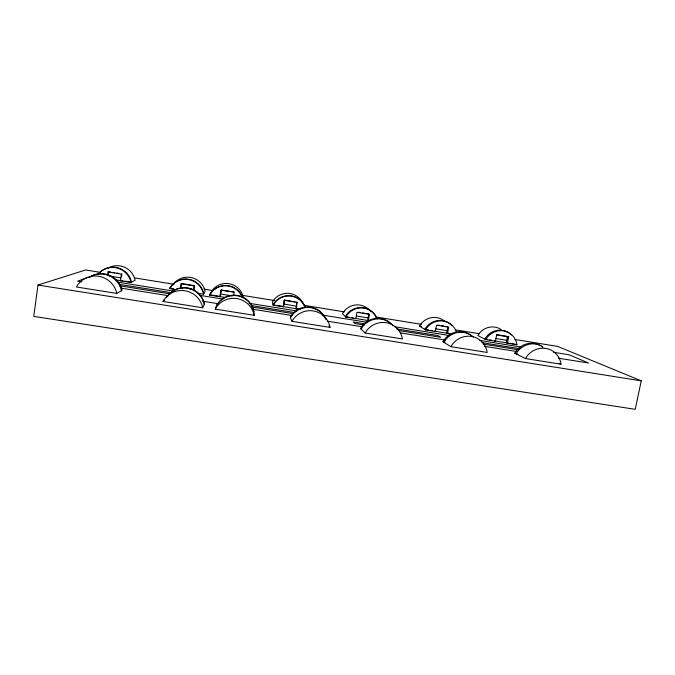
<?xml version="1.0" encoding="UTF-8"?>
<svg xmlns="http://www.w3.org/2000/svg" width="675" height="675" viewBox="0 0 675 675"><rect width="100%" height="100%" fill="white"/><g stroke="black" fill="none" stroke-linecap="round" stroke-linejoin="round"><path stroke-width="1.01" d="M100.17 272.329L85.615 269.975L37.994 285.044L33.75 316.398L635.242 409.32L641.25 380.852L557.575 346.385L514.949 339.483M107.62 274.776L108.042 271.924L110.717 272.025M108.118 275.468L108.667 271.688M107.772 268.279A17.989 17.423 23.2 0 1 135.093 280.268L130.992 282.504L120.412 280.766L121.399 274.134L121.972 273.881M121.551 276.716L121.829 274.826M180.377 288.47L181.415 283.483L194.451 285.635L193.717 290.301M180.681 288.157L181.415 283.483M193.472 290.621L194.206 285.938L181.111 283.77M243.388 297.768A17.423 17.196 13.9 0 0 210.921 292.41L209.604 295.068L220.042 296.789L221.206 289.938L234.107 292.073L233.592 295.194M220.042 296.789L221.206 289.938M303.202 304.054A17.111 16.993 -15.4 0 0 272.295 302.155L273.173 305.134L283.407 306.813L284.335 300.004L291.136 301.134M283.407 306.813L284.335 300.004M296.089 308.905L296.975 302.096L296.089 308.905L300.113 309.563M368.516 309.167A16.959 16.715 -46.3 0 0 342.427 313.664L345.777 317.022L355.826 318.676L356.965 312.289L369.436 314.348L368.288 320.726L367.757 320.279L368.896 313.934L366.829 313.588M234.107 292.073L221.088 290.258M445.146 321.646A16.799 16.327 -53.1 0 0 419.529 326.126L425.537 329.881L435.358 331.501L436.548 325.19L448.732 327.206L447.542 333.501L452.368 334.294M447.542 333.501L446.681 333.011L447.862 326.742L445.846 326.405M485.806 339.601L495.467 341.187L496.682 334.943L508.663 336.926L507.431 343.162L516.923 344.723A17.255 16.563 -54.7 0 0 503.584 330.868A17.255 16.563 -54.7 0 0 485.806 339.601L477.833 335.551A16.681 16.04 -54.9 0 1 501.154 329.543M507.431 343.162L506.326 342.622L507.541 336.42L508.663 336.926M215.249 309.108L216.54 305.497A19.997 19.735 7.4 0 1 253.834 311.462L254.095 315.301A20.824 20.537 6.3 0 0 215.249 309.108L254.095 315.301M164.81 299.675L162.996 301.447L202.677 307.766L204.491 304.172A20.41 19.988 16.1 0 0 167.501 296.325M171.07 287.229L169.535 288.613A18.259 17.896 18.6 0 1 203.546 294.199L205.082 291.575A17.617 17.28 19.2 0 0 172.707 285.398M116.783 293.414A21.668 20.9 21.3 0 0 98.601 276.277A21.668 20.9 21.3 0 0 76.427 286.985L116.783 293.414L122.082 290.385A20.773 20.064 21.7 0 0 89.572 277.29M120.412 280.766L122.901 280.8M88.037 277.358L77.65 281.171L81.81 281.838M121.357 288.174L168.185 295.675M202.525 301.177L218.135 303.683M252.475 309.184L292.013 315.52M327.4 321.19L361.741 326.692M400.241 332.859L444.985 340.023M484.532 346.359L516.788 351.532M558.419 358.197L588.592 363.032L569.118 354.788L553.534 352.282M450.849 346.663A20.031 19.33 -52 0 1 471.521 336.445A20.031 19.33 -52 0 1 487.198 352.46L450.849 346.663L442.977 341.702L444.926 342.014M540.582 345.693A19.094 18.208 -54.3 0 0 514.78 353.185L516.696 353.498M517.987 354.139L516.063 353.835A19.178 18.293 -54.3 0 1 542.776 346.807M325.316 318.364A19.659 19.457 -27.5 0 0 290.242 317.275L291.997 321.342L330.024 327.4L328.877 325.898M365.15 333.003L402.401 338.943A20.25 19.837 -46 0 0 365.15 333.003L360.534 328.523A19.457 19.086 -46.2 0 1 391.112 323.899M525.437 358.552L561.018 364.222A19.853 18.892 -54.2 0 0 545.813 348.427A19.853 18.892 -54.2 0 0 525.437 358.552L514.78 353.185M37.994 285.044L641.25 380.852M134.468 277.881L173.973 284.276M204.12 289.162L212.439 290.503M241.549 295.22L274.809 300.603M303.919 305.319L344.461 311.884M375.654 316.929L421.394 324.337M455.701 329.889L479.604 333.762M118.167 282.209L174.277 291.237M200.256 295.422L223.113 299.101M249.092 303.277L296.89 310.973M322.861 315.157L367.546 322.346M394.563 326.692L449.626 335.559M479.765 340.411L521.328 347.093M119.652 284.411L171.172 292.688M251.235 305.556L294.612 312.525M364.601 323.772L353.253 321.95L354.864 323.527L364.179 325.021M396.588 328.911L437.864 335.543L440.733 337.314L398.317 330.505M481.933 342.63L519.294 348.629M119.509 285.753L170.227 293.895M251.969 307.015L293.431 313.673M483.148 344.115L518.493 349.793M112.759 272.363L114.809 272.7M116.859 273.038L118.901 273.375M108.042 271.924L121.399 274.134M495.475 338.462L506.9 340.343M419.529 326.126L421.571 326.464M435.856 328.818L447.078 330.674M356.56 315.993L368.668 317.993M283.593 304.02L296.949 306.222M220.05 293.92L232.234 295.928M180.461 287.516L182.52 287.854M189.692 289.035L193.801 289.718M109.747 276.083L120.901 277.923M487.671 339.559L484.785 339.078A17.187 16.495 -54.8 0 1 508.807 332.885M489.594 339.871L491.518 340.192M506.326 342.622L508.208 342.934M510.097 343.246L516.923 344.723M494.927 340.926L506.874 342.892M428.684 330.041L424.769 329.4A17.314 16.808 -52.9 0 1 451.769 325.384M430.633 330.37L432.591 330.691M446.681 333.011L449.558 333.484M349.355 317.25L345.347 316.592A17.482 17.212 -46.2 0 1 376.675 318.473M351.354 317.579L353.354 317.908M434.953 331.256L447.112 333.256M275.096 305.083L273.063 304.754A17.643 17.508 -16.6 0 1 304.923 306.695M277.138 305.421L283.247 306.425M295.878 308.509L298.882 308.998M283.323 306.619L295.988 308.703M355.59 318.457L368.027 320.507M220.16 296.435L209.773 294.73A17.972 17.727 13.1 0 1 242.249 296.738M173.703 288.925L169.881 288.293A18.174 17.82 18.7 0 1 203.74 293.87M220.101 296.612L225.07 297.43M124.816 281.121L131.524 282.218A18.571 17.972 22.9 0 0 117.897 267.823A18.571 17.972 22.9 0 0 99.065 273.476M115.577 279.788L120.707 280.631M169.535 288.613L176.251 289.718M197.319 293.178L203.546 294.199M496.606 334.606L506.554 336.251M437.754 325.063L439.771 325.401M441.796 325.738L443.821 326.067M358.552 312.221L360.627 312.559M362.694 312.905L364.762 313.251M293.085 301.455L295.026 301.776M284.496 300.367L297.186 302.468M559.102 363.336L561.018 364.222M494.404 340.664L495.467 341.187M434.548 331.012L435.358 331.501M355.354 318.237L355.826 318.676M89.648 277.012A20.883 20.166 21.6 0 1 121.449 290.748M166.531 297.599A20.512 20.09 16 0 1 187.726 288.301A20.512 20.09 16 0 1 204.272 304.611M162.996 301.447A21.279 20.824 15.4 0 1 184.975 290.782A21.279 20.824 15.4 0 1 202.677 307.766M216.388 305.927A20.09 19.828 7.3 0 1 253.868 311.918M291.997 321.342A20.469 20.242 -28 0 1 330.024 327.4M290.452 317.765A19.752 19.558 -27.5 0 1 326.084 319.773M361.091 329.062A19.558 19.17 -46.1 0 1 393.128 325.882M443.922 342.301A19.356 18.698 -52.2 0 1 473.352 337.002M442.977 341.702A19.263 18.613 -52.2 0 1 471.538 335.804M541.375 346.191A19.094 18.208 -54.3 0 1 542.869 347.321M509.49 333.374A17.187 16.495 -54.8 0 1 511.397 335.07M507.144 337.264A16.681 16.04 -54.9 0 1 507.625 338.867M425.537 329.881A17.39 16.875 -52.9 0 1 441.788 320.895A17.39 16.875 -52.9 0 1 456.334 331.695M369.132 309.757A16.959 16.715 -46.3 0 1 370.803 311.732M345.777 317.022A17.558 17.288 -46.1 0 1 377.241 318.912M273.173 305.134A17.719 17.584 -16.7 0 1 305.176 307.083M209.604 295.068A18.048 17.803 12.9 0 1 242.224 297.084M98.39 273.729A18.655 18.056 22.8 0 1 117.307 268.051A18.655 18.056 22.8 0 1 130.992 282.504"/></g></svg>
